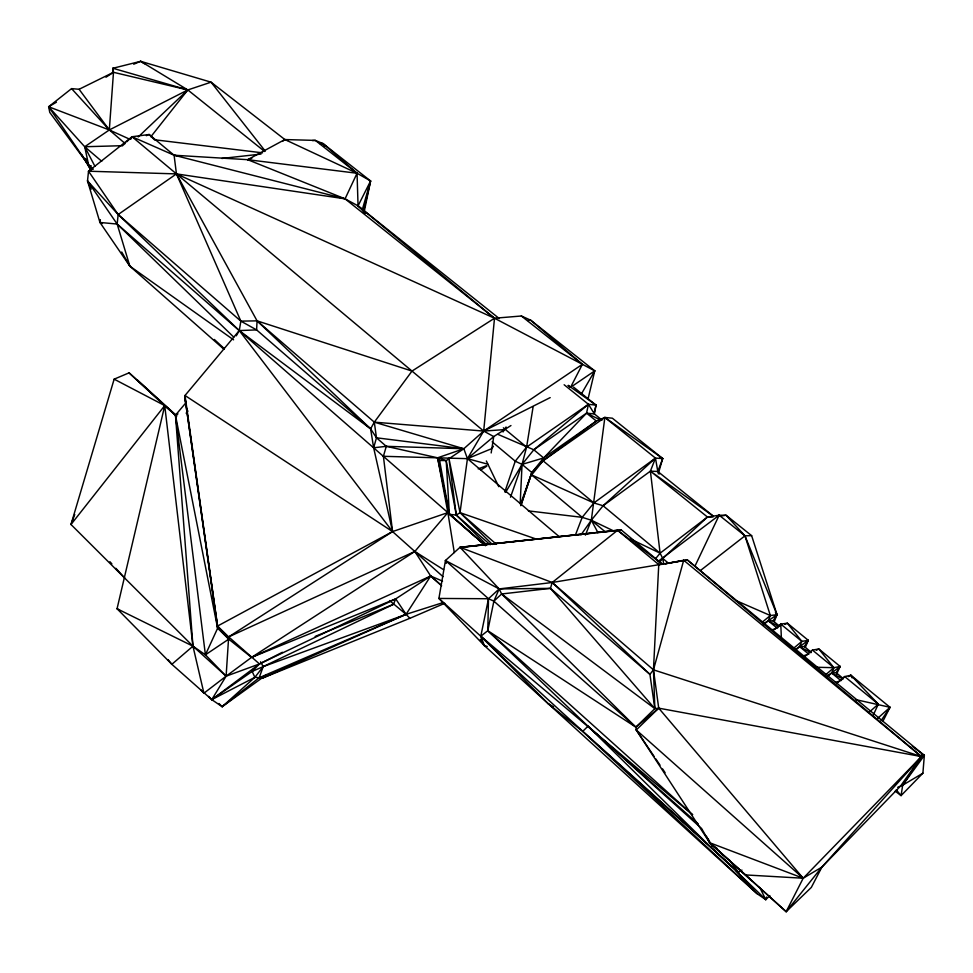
<?xml version="1.0" encoding="UTF-8"?>
<svg xmlns="http://www.w3.org/2000/svg" width="973" height="973" viewBox="0 0 973 973"><rect width="100%" height="100%" fill="white"/><g stroke="black" fill="none" stroke-linecap="round" stroke-linejoin="round"><path stroke-width="1.46" d="M112.868 72.951L112.941 68.268L140.659 61.311L211.056 82.17L285.259 139.857M520.166 503.844L522.063 464.389L526.588 447.106L533.095 406.896M895.196 791.134L901.083 795.61L922.89 773.194L924.35 755.425L921.431 756.58L821.869 867.125L811.324 887.425L786.16 911.689L709.755 842.764L636.245 729.957L635.868 727.159L654.841 708.636L653.467 669.838L658.757 564.583L617.575 530.273L460.022 547.3L445.452 560.509L438.908 598.444L484.359 645.622L757.03 893.664L765.787 899.66L769.874 895.598M266.079 675.067L222.16 706.702L211.761 699.636L226.113 676.186L228.667 636.889L217.551 626.065L185.113 398.881L185.004 395.5L239.273 330.577L240.854 321.126L176.441 173.899L174.094 155.23L149.137 134.493L132.06 136.743L88.519 171.212L87.521 180.905L99.951 222.452L129.847 266.152L223.887 349.21M264.668 151.496L187.813 89.942L112.941 68.268L113.488 72.306L109.317 129.956L84.712 146.741L88.677 165.24L93.274 169.205M520.871 505.619L531.842 472.574L543.652 457.942L586.549 413.148L588.446 404.294L564.145 384.749M588.057 398.906L594.758 370.859L582.389 364.316L483.69 431.075L463.829 448.735L386.293 446.327L376.478 437.801L370.604 428.825L239.273 330.577L118.159 214.534L88.519 171.212L176.441 173.899L257.067 320.859L370.604 428.825L373.644 447.787L386.293 446.327L437.607 457.809L447.872 512.601L449.392 514.34L456.301 515.07L460.022 512.662L467.441 458.66L483.69 431.075L494.503 318.232L358.052 205.862L345.062 198.833L247.677 159.681L174.094 155.23L132.06 136.743L126.66 141.839M585.405 535.15L591.316 520.227L604.865 417.453L612.358 418.195L662.722 458.551L658.222 473.851M102.457 223.486L99.951 222.452L100.365 219.643M446.303 563.306L445.452 560.509L499.161 588.92L552.202 582.499L687.352 559.949L921.431 756.58L902.676 785.187L901.083 795.61L896.242 789.821M491.17 452.956L493.725 436.585L510.959 425.542M573.608 387.157L596.035 405.133L594.418 413.963L602.007 420.056M487.278 646.449L484.359 645.622L480.796 636.233L488.495 598.736L499.161 588.92L550.463 588.361L649.928 674.362L654.841 708.636L658.721 708.162L921.431 756.58L900.487 786.111L821.869 867.125L786.16 911.689L709.755 842.764L701.557 828.437L587.996 726.211L487.789 630.711L488.495 598.736L445.452 560.509M594.248 533.034L460.022 547.3L499.161 588.92L493.883 601.156L487.789 630.711L480.796 636.233L438.908 598.444L488.495 598.736L493.883 601.156L635.868 727.159L658.721 708.162L653.467 669.838L683.691 560.253L921.431 756.58L803.187 878.23L786.16 911.689M364.23 211.567L370.591 180.978L323.097 143.615L315.337 140.404L284.858 139.553L247.677 159.681L357.055 173.255L370.591 180.978L363.403 211.64M444.734 603.309L409.901 618.305L406.057 614.34L395.719 598.869L393.457 604.33L263.184 666.614L254.877 677.33L211.761 699.636L171.844 664.304L117.052 608.745L164.729 405.595L129.093 372.841L114.145 379.166L70.993 524.496L192.958 646.169L226.113 676.186L259.475 663.951L395.719 598.869L430.686 576.016L442.545 581.149M593.968 413.574L596.035 405.133L570.385 386.901M91.146 189.188L87.521 180.905L118.159 214.534L240.854 321.126L257.067 320.859L374.301 422.16L376.478 437.801L373.644 447.787L392.557 531.586L442.958 576.636M362.26 209.815L370.591 180.978L358.052 205.862L365.483 213.391M282.401 652.263L259.475 663.951L228.667 636.889L392.557 531.586L383.398 456.301L386.293 446.327M499.161 588.92L501.642 593.98L654.841 708.636L550.463 588.361L552.202 582.499L617.575 530.273L621.419 530.103L662.491 564.279L658.757 564.583M692.545 814.766L480.796 636.233C573.571 726.454 673.304 809.171 765.787 899.66L766.602 896.997M520.847 505.51L531.842 472.574L543.043 460.776L596.364 421.054L604.865 417.453L662.722 458.551L657.797 471.467L659.475 473.973M504.792 491.949L515.252 461.202L526.588 447.106L588.446 404.294L596.035 405.133M510.497 497.203L522.063 464.389L533.824 449.781L588.446 404.294L594.418 413.963L586.549 413.148L533.824 449.781L498.006 434.396M218.974 703.491L222.16 706.702L259.195 677.743L263.184 666.614L260.545 661.798M520.604 503.941L531.842 472.574L522.063 464.389L515.252 461.202L492.143 441.815M74.739 514.559L70.993 524.496L164.729 405.595L129.093 372.841M575.286 535.369L582.195 517.344L593.895 502.944L655.474 458.113L662.722 458.551L659.779 457.845M774.204 621.747L777.026 614.717L751.63 535.661L726.077 515.24L719.181 515.228L707.468 517.028L660.095 553.187L655.51 558.782M763.623 624.642L768.232 620.786L770.348 615.52L744.965 535.819L726.077 515.24L720.251 516.128M795.038 650.572L799.636 646.644L801.837 641.377L808.308 640.343L805.316 647.313M827.33 676.77L831.647 672.988L833.885 667.697L840.149 666.444L836.549 674.289M873.328 714.985L878.291 704.148L850.889 675.238L844.698 676.563L836.646 683.533M454.294 552.567L447.872 512.601L414.826 551.472L251.545 657.395L226.113 676.186L205.412 654.829L217.624 628.23L217.551 626.065L185.004 395.5L392.557 531.586L447.872 512.601L485.515 545.731M320.117 143.445L323.097 143.615L357.055 173.255L345.062 198.833L176.441 173.899L118.159 214.534L117.161 224.058L129.847 266.152L233.581 339.832M694.844 566.408L719.181 515.228L744.965 535.819L777.026 614.717L773.073 620.871L768.232 620.786L763.209 623.888M882.803 721.48L890.027 707.298L850.889 675.238L848.407 676.6M130.747 139.261L132.06 136.743L483.69 431.075L493.725 436.585L467.441 458.66L383.398 456.301M503.029 431.976L506.057 426.977M741.937 870.081L738.519 872.319L711.178 847.519L712.479 845.209M236.269 335.819L239.273 330.577L256.604 329.896L370.604 428.825L374.301 422.16L412.005 371.078L494.503 318.232L521.37 315.994L530.674 320.178L594.758 370.859L581.38 393.968M208.648 696.364L211.761 699.636L252.153 671.419L253.564 669.01M505.619 492.326L522.063 464.389L543.652 457.942L596.364 421.054L586.549 413.148L600.11 419.801M827.938 675.457L831.647 672.988L836.148 672.708L840.149 666.444L818.852 648.979L812.443 650.086L804.367 656.909M228.667 636.889L414.826 551.472L430.686 576.016L406.057 614.34L262.625 678.047L254.877 677.33L222.16 706.702M794.661 649.83L799.636 646.644L804.318 646.546L808.308 640.343L787.376 623.194L780.772 624.082L772.684 630.759M880.954 720.859L890.027 707.298L856.143 699.709M493.445 446.218L491.851 448.589L467.441 458.66L463.829 448.735L374.301 422.16L483.69 431.075L504.622 429.604M580.978 534.895L591.316 520.227L603.09 505.753L655.474 458.113L604.865 417.453L543.043 460.776L531.635 474.933L582.195 517.344L591.316 520.227L612.893 530.565M897.702 787.315L902.676 785.187L924.35 755.425L687.352 559.949L665.41 563.768M921.431 756.58L653.467 669.838L649.928 674.362L552.202 582.499L460.022 547.3M150.851 136.743L187.813 89.942L211.056 82.17L265.167 151.022M659.062 562.966L662.759 558.453L707.468 517.028L713.027 517.016M793.749 648.152L801.837 641.377L780.772 624.082L777.269 628.23L768.232 620.786L777.026 614.717L775.372 612.187M186.123 413.184L187.996 411.032M841.913 679.653L844.698 676.563L878.291 704.148L869.631 711.835M254.877 677.33L252.153 671.419L259.475 663.951L211.761 699.636M698.322 823.997L587.996 726.211L582.645 731.441L548.261 703.759L480.796 636.233M654.075 756.362L636.245 729.957L658.721 708.162L803.187 878.23L821.869 867.125M138.263 136.913L187.813 89.942L140.659 61.311L133.715 64.218M122.343 145.914L124.508 143.882M463.829 448.735L437.607 457.809L439.601 460.46L446.206 460.618L463.829 448.735L376.478 437.801M493.883 601.156L501.642 593.98L550.463 588.361M877.78 718.232L890.027 707.298M825.834 674.605L833.885 667.697L818.852 648.979L816.347 650.292M762.248 622.161L770.348 615.52L777.026 614.717M56.446 102.201L48.65 106.75L109.317 129.956L187.813 89.942L113.488 72.306L79.081 89.285L71.576 88.616L48.65 106.75L49.781 112.43L88.677 165.24L91.328 165.945M700.219 570.689L744.965 535.819L751.63 535.661M282.474 141.401L284.858 139.553L287.619 140.44M840.988 680.686L831.647 672.988L840.149 666.444M200.827 689.869L203.916 693.202L226.113 676.186M657.894 561.543L719.181 515.228L716.797 516.116M531.635 474.933L593.895 502.944L603.09 505.753L650.402 471.151L655.474 458.113L657.797 471.467L713.233 516.055M808.843 654.221L799.636 646.644L808.308 640.343M594.758 370.859L570.555 387.351L568.098 385.576M119.582 610.253L117.052 608.745L192.958 646.169L205.412 654.829L228.716 639.164L251.545 657.395L395.719 598.869M105.948 77.232L113.488 72.306M480.662 470.056L486.853 466.164M902.676 785.187L922.89 773.194M177.962 413.878L175.468 415.179L192.958 646.169L203.916 693.202M88.519 171.212L92.386 169.217M483.69 431.075L550.195 397.604M784.858 624.459L787.376 623.194L801.837 641.377M251.545 657.395L430.686 576.016L440.866 584.98M252.153 671.419L263.184 666.614L406.057 614.34L443.068 602.579M146.364 135.685L149.137 134.493L154.525 139.832M259.195 677.743L406.057 614.34L389.541 600.548M315.155 636.439L393.457 604.33M262.625 678.047L409.901 618.305M478.193 468.889L486.549 465.678M247.677 159.681L251.825 158.331M835.454 682.353L839.602 681.1M801.582 656.361L807.395 654.647M621.419 530.103L597.276 532.705M771.492 629.908L775.822 628.655M665.313 563.744L683.691 560.253M221.856 158.465L261.007 154.075M464.474 547.045L617.575 530.273L662.491 564.279M527.731 320.433L530.674 320.178L582.389 364.316L570.555 387.351L568.378 385.344M312.394 140.574L315.337 140.404L357.055 173.255L358.052 205.862L499.356 318.621M121.564 145.719L84.712 146.741L48.65 106.75L88.677 165.24L85.551 158.514M320.068 143.7L323.097 143.615L324.447 146.315M816.298 667.247L833.885 667.697L812.443 650.086M657.797 471.467L650.402 471.151L660.095 553.187L662.759 558.453L663.732 564.206M708.113 838.884L710.947 844.15L745.403 874.922L803.187 878.23L636.245 729.957M99.951 222.452L117.161 224.058L485.345 545.306M528.375 510.886L582.195 517.344M154.975 139.808L262.552 152.846M179.956 156.276L174.094 155.23L345.062 198.833L494.503 318.232L582.389 364.316L521.37 315.994M487.874 464.206L467.441 458.66L559.171 536.634M412.005 371.078L257.067 320.859L256.604 329.896L240.854 321.126M486.585 544.734L456.301 515.07L446.206 460.618L437.607 457.809L449.392 514.34L475.444 537.096M537.023 539.346L460.022 512.662L448.881 458.149L456.301 515.07L490.234 544.758M803.187 878.23L709.755 842.764L706.41 836.208M735.649 600.414L770.348 615.52M129.762 139.236L109.317 129.956L71.576 88.616M176.441 173.899L494.503 318.232M921.613 754.16L924.35 755.425L912.224 746.291M284.858 139.553L357.055 173.255M630.419 538.969L660.095 553.187L603.09 505.753M114.145 379.166L164.729 405.595L176.758 416.03M831.647 672.988L842.934 679.008M799.636 646.644L810.959 652.725M768.232 620.786L778.303 626.223M548.261 703.759L553.515 706.763M140.659 61.311L144.478 63.707M414.826 551.472L443.579 569.704M735.746 870.409L757.03 893.664L582.645 731.441L738.519 872.319L729.495 860.108M710.947 844.15L717.028 848.432M713.185 516.128L650.402 471.151L707.468 517.028M773.073 620.871L779.823 626.417M804.318 646.546L811.178 652.19M836.148 672.708L843.117 678.436M533.824 449.781L543.652 457.942L543.043 460.776L593.895 502.944M503.357 427.816L526.588 447.106M662.759 558.453L668.597 563.318M605.242 531.854L591.316 520.227L597.738 532.195M101.739 161.299L84.712 146.741L94.94 166.322M125.201 143.603L109.317 129.956L79.081 89.285M552.202 582.499L653.467 669.838M496.327 544.235L460.022 512.662L492.338 544.466M477.719 539.066L482.243 543.031M430.686 576.016L441.645 585.795M168.074 659.645L171.844 664.304L192.958 646.169L164.729 405.595L176.004 415.641M164.729 405.595L175.468 415.179L217.624 628.23L228.716 639.164L217.551 626.065L392.557 531.586L239.273 330.577M692.594 814.693L487.789 630.711L635.868 727.159L501.642 593.98M137.655 380.188L176.66 415.763M214.352 339.48L224.349 348.699M745.403 874.922L751.241 880.529M233.788 337.157L117.161 224.058L87.521 180.905M587.996 726.211L711.178 847.519M109.9 561.689L111.883 563.89M115.872 568.293L124.824 578.205M655.778 758.867L660.022 765.155M662.577 768.938L665.118 772.708M480.334 639.285L484.359 645.622M81.696 154.415L90.72 169.983M121.722 252.007L129.847 266.152M84.627 158.465L91.036 170.056M759.731 887.437L765.787 899.66M486.354 461.007L498.784 486.682M850.889 675.238L852.153 677.926M439.601 460.46L449.392 514.34L446.206 460.618M217.624 628.23L185.113 398.881L185.685 403.053L175.468 415.179L205.412 654.829M112.941 68.268L113.221 73.644M780.772 624.082L781.404 638.75"/></g></svg>
